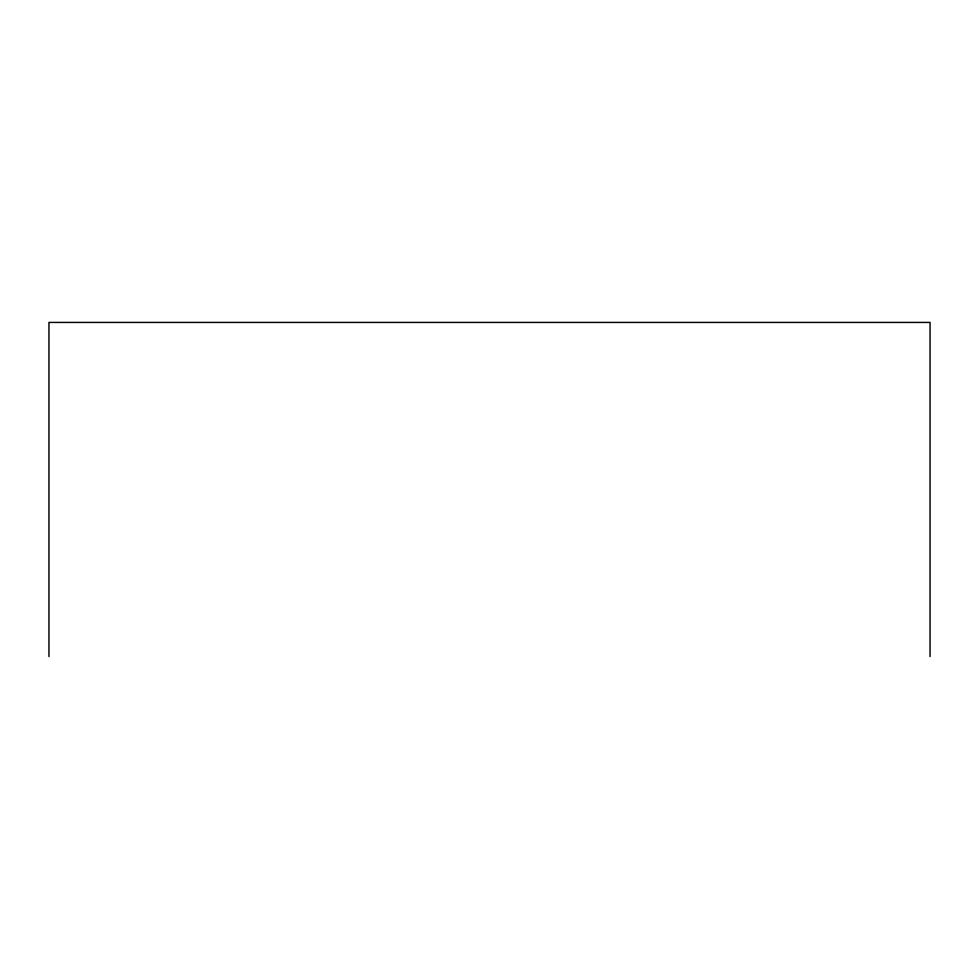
<?xml version="1.0" encoding="UTF-8"?>
<svg xmlns="http://www.w3.org/2000/svg" width="979" height="979" viewBox="0 0 979 979"><rect width="100%" height="100%" fill="white"/><g stroke="black" fill="none" stroke-linecap="round" stroke-linejoin="round"><path stroke-width="1.47" d="M930.05 656.579L930.05 322.421L48.95 322.421L48.95 656.579"/></g></svg>
